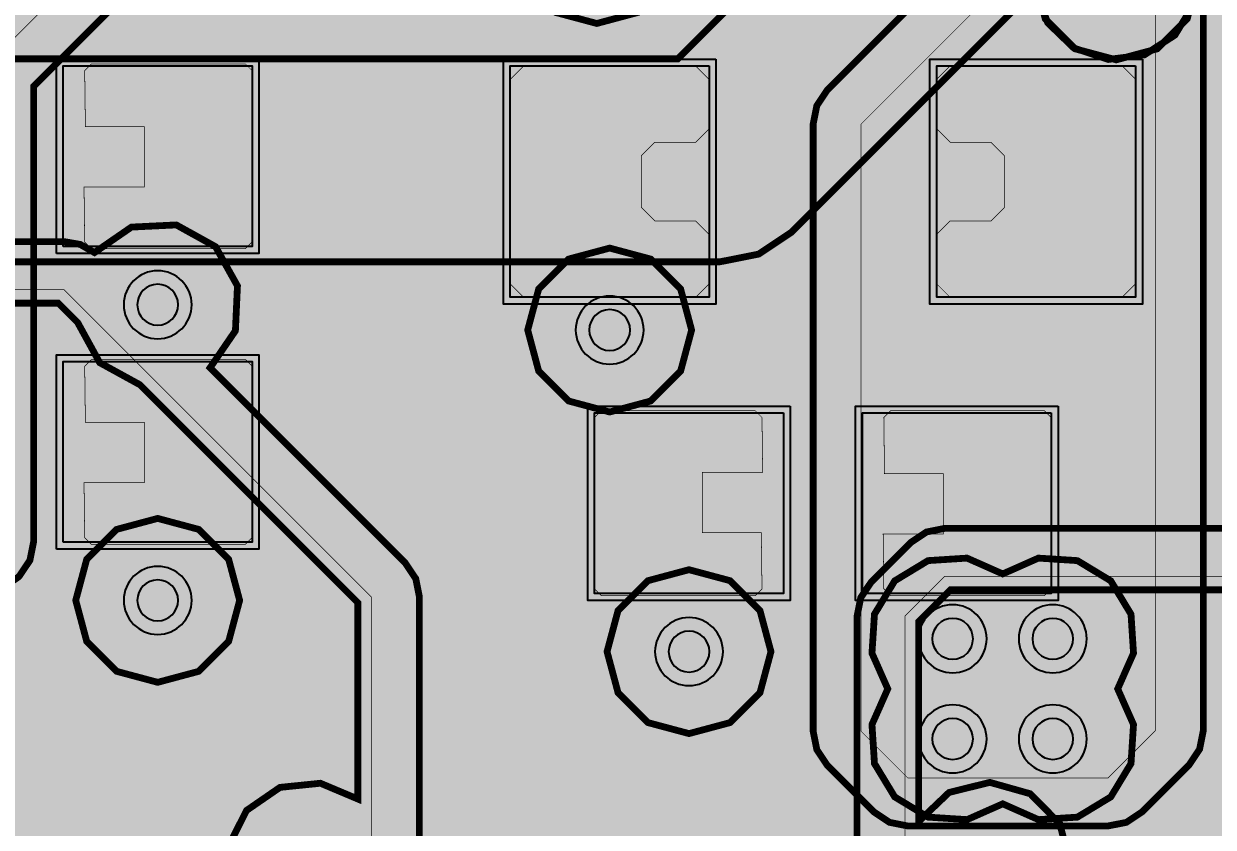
# Model space of a CAD drawing. Header units: millimetres. Extents: x -61 to 56, y -72 to 70.
# Drawn here: x 29.51 to 38.4, y 14.34 to 20.34 of the extents above; entities that cross this region are included whole.
import ezdxf

# ---------------------------------------------------------------- set-up
doc = ezdxf.new("R2010")
doc.units = ezdxf.units.MM
doc.header["$MEASUREMENT"] = 0
for name, color, linetype, true_color in [('02GND', 7, 'Continuous', 0x999966), ('03POWER', 7, 'Continuous', 0x008000), ('Bottom-Layer', 7, 'Continuous', 0x0000ff), ('Hole-Layer', 7, 'Continuous', 0x222222), ('Multi-Layer', 7, 'Continuous', 0xc0c0c0), ('Top-Layer', 7, 'Continuous', 0xff0000), ('Top-Paste-Mask-Layer', 7, 'Continuous', 0x808080), ('Top-Silkscreen-Layer', 7, 'Continuous', 0xffcc00), ('Top-Solder-Mask-Layer', 7, 'Continuous', 0x800080)]:
    doc.layers.add(name, color=color, linetype=linetype, true_color=true_color)

msp = doc.modelspace()

# ---------------------------------------------------------------- hatches: boundary and pattern name
at = {"layer": '02GND'}
for points in [[(-49.642, 52.1533), (49.642, 52.1533), (49.642, -62.142), (-49.642, -62.142)], [(37.0598, 20.6787), (37.1419, 20.3726), (37.3659, 20.1485), (37.672, 20.0665), (37.9781, 20.1485), (38.2021, 20.3726), (38.2841, 20.6787), (38.2021, 20.9847), (37.9781, 21.2088), (37.672, 21.2908), (37.3659, 21.2088), (37.1419, 20.9847)], [(36.0175, 14.5616), (36.2668, 14.4105), (36.5578, 14.3918), (36.8243, 14.5098), (37.0909, 14.3918), (37.3819, 14.4105), (37.6312, 14.5616), (37.7823, 14.8109), (37.801, 15.1019), (37.6829, 15.3684), (37.801, 15.635), (37.7823, 15.926), (37.6312, 16.1753), (37.3819, 16.3264), (37.0909, 16.3451), (36.8243, 16.227), (36.5578, 16.3451), (36.2668, 16.3264), (36.0175, 16.1753), (35.8664, 15.926), (35.8477, 15.635), (35.9657, 15.3684), (35.8477, 15.1019), (35.8664, 14.8109)]]:
    msp.add_hatch(color=256, dxfattribs=at).paths.add_polyline_path(points)
at = {"layer": '03POWER'}
for points in [[(48.499, -56.0416), (48.5811, -56.3479), (48.8055, -56.572), (49.112, -56.6537), (49.4182, -56.5711), (49.642, -56.3464), (49.642, -62.142), (44.1922, -62.142), (44.3927, -61.9566), (44.4927, -61.7025), (44.4722, -61.4302), (45.1891, -61.7036), (45.9498, -61.8043), (46.7131, -61.7268), (47.438, -61.4754), (48.0854, -61.0636), (48.6204, -60.5136), (49.0141, -59.855), (49.2453, -59.1234), (49.3016, -58.3582), (49.1799, -57.6006), (48.8867, -56.8916), (48.438, -56.2692), (47.8578, -55.7672), (47.1774, -55.4124), (46.4336, -55.2241), (45.6664, -55.2125), (44.9172, -55.378), (44.2264, -55.7119), (43.6312, -56.1961), (43.1637, -56.8045), (42.8491, -57.5043), (42.7044, -58.2579), (42.7374, -59.0244), (42.9463, -59.7627), (43.3198, -60.433), (43.8378, -60.999), (-43.3618, -60.999), (-43.6207, -61.0564), (-43.831, -61.218), (-43.9533, -61.4534), (-43.9644, -61.7184), (-43.8625, -61.9632), (-43.6666, -62.142), (-49.642, -62.142), (-49.642, -56.5819), (-49.4335, -56.7975), (-49.1476, -56.8882), (-48.8529, -56.8322), (-49.1622, -57.5412), (-49.2982, -58.3027), (-49.2534, -59.075), (-49.0303, -59.8157), (-48.6412, -60.4842), (-48.1072, -61.0439), (-47.4578, -61.4642), (-46.7284, -61.722), (-45.9591, -61.8032), (-45.1921, -61.7032), (-44.4692, -61.4277), (-43.8302, -60.9917), (-43.3101, -60.4191), (-42.9374, -59.7413), (-42.7325, -58.9953), (-42.7065, -58.2222), (-42.8611, -57.4642), (-43.1876, -56.763), (-43.6682, -56.1568), (-44.2766, -55.679), (-44.9793, -55.3557), (-45.738, -55.2047), (-46.511, -55.2341), (-47.256, -55.4425), (-47.9321, -55.8184), (-48.5023, -56.3411), (-48.4998, -56.3091), (-48.499, -56.2771), (-48.499, 51.315), (-19.4026, 51.315), (-19.6295, 51.1437), (-19.7546, 50.8885), (-19.7509, 50.6043), (-19.6192, 50.3524), (-19.388, 50.1871), (-19.6578, 49.9772), (-19.7729, 49.6553), (-19.6975, 49.3219), (-19.4552, 49.0809), (-19.6839, 48.8583), (-19.7695, 48.5508), (-19.6886, 48.242), (-19.4633, 48.0159), (-19.1548, 47.934), (-18.847, 48.0185), (-18.6236, 48.2465), (-18.5453, 48.5559), (-18.6335, 48.8627), (-18.8641, 49.0834), (-18.625, 49.3243), (-18.5509, 49.6555), (-18.6646, 49.9752), (-18.9312, 50.1853), (-18.6981, 50.3494), (-18.5646, 50.6015), (-18.5597, 50.8866), (-18.6846, 51.143), (-18.9121, 51.315), (48.4255, 51.315), (48.499, 51.2415)], [(37.0598, 20.6787), (37.1419, 20.3726), (37.3659, 20.1485), (37.672, 20.0665), (37.9781, 20.1485), (38.2021, 20.3726), (38.2841, 20.6787), (38.2021, 20.9847), (37.9781, 21.2088), (37.672, 21.2908), (37.3659, 21.2088), (37.1419, 20.9847)], [(22.8494, 14.008), (22.9307, 13.7031), (23.1531, 13.4792), (23.4575, 13.3959), (23.7629, 13.4752), (23.7629, -5.5568), (23.5377, -5.6826), (23.3844, -5.89), (23.33, -6.1421), (23.3844, -6.3943), (23.5377, -6.6016), (23.7629, -6.7274), (23.7629, -10.3989), (23.4912, -10.5041), (23.2989, -10.7229), (23.2296, -11.0059), (23.2989, -11.2889), (23.4912, -11.5078), (23.7629, -11.613), (23.7629, -18.0659), (15.9324, -25.8964), (-24.5573, -25.8964), (-24.6943, -25.9236), (-24.8105, -26.0013), (-28.0072, -29.1979), (-28.0848, -29.3141), (-28.1121, -29.4512), (-28.1121, -54.9897), (-28.0848, -55.1268), (-28.0072, -55.243), (-26.9763, -56.2739), (-26.8601, -56.3515), (-26.723, -56.3788), (9.1419, -56.3788), (9.2789, -56.3515), (9.3951, -56.2739), (10.6946, -54.9744), (10.7722, -54.8582), (10.7995, -54.7212), (10.7995, -52.307), (11.0276, -52.5207), (11.3315, -52.594), (11.6319, -52.5076), (11.8505, -52.2842), (11.9303, -51.982), (11.8505, -51.6797), (11.6319, -51.4563), (11.3315, -51.37), (11.0276, -51.4432), (10.7995, -51.6569), (10.7995, -47.227), (10.9946, -47.4216), (11.2554, -47.5109), (11.5289, -47.4767), (11.7596, -47.326), (11.9009, -47.0894), (11.9241, -46.8148), (12.2346, -46.8203), (12.5079, -46.6728), (12.6736, -46.4101), (12.6891, -46.0999), (12.5503, -45.8221), (12.293, -45.6481), (11.9835, -45.6227), (11.7013, -45.7526), (11.5192, -46.0041), (11.484, -46.3127), (11.2242, -46.2971), (10.9814, -46.3908), (10.7995, -46.5769), (10.7995, -42.147), (11.0276, -42.3607), (11.3315, -42.4339), (11.6319, -42.3476), (11.8505, -42.1242), (11.9303, -41.8219), (11.8505, -41.5197), (11.6319, -41.2963), (11.3315, -41.2099), (11.0276, -41.2832), (10.7995, -41.4969), (10.7995, -38.045), (11.0027, -37.8418), (11.3026, -37.8612), (11.5756, -37.7355), (11.7559, -37.4951), (11.8, -37.1979), (21.0697, -37.1979), (21.3341, -37.3369), (21.6328, -37.3342), (21.8947, -37.1905), (21.9924, -37.155), (22.0757, -37.093), (32.363, -26.8056), (32.4407, -26.6894), (32.4679, -26.5524), (32.4679, -1.0996), (32.7894, -1.0306), (33.0288, -0.8053), (33.1171, -0.4885), (33.0288, -0.1718), (32.7894, 0.0535), (32.4679, 0.1225), (32.4679, 3.3312), (32.4692, 3.354), (32.4696, 3.3768), (32.4692, 3.3996), (32.4679, 3.4224), (32.4679, 16.0543), (32.4407, 16.1913), (32.363, 16.3075), (30.9042, 17.7664), (31.0937, 18.0431), (31.109, 18.3781), (30.9455, 18.6709), (30.6523, 18.8336), (30.3173, 18.8174), (30.0411, 18.6271), (29.9343, 18.688), (29.8131, 18.7091), (26.8243, 18.7091), (27.1068, 18.8219), (27.3001, 19.0567), (27.3565, 19.3556), (27.2622, 19.6447), (27.0403, 19.8527), (26.7457, 19.9283), (26.451, 19.8527), (26.2292, 19.6447), (26.1348, 19.3556), (26.1912, 19.0567), (26.3845, 18.8219), (26.667, 18.7091), (26.1054, 18.7091), (25.9683, 18.6818), (25.8521, 18.6042), (23.8678, 16.6199), (23.7902, 16.5037), (23.7629, 16.3666), (23.7629, 14.5408), (23.4575, 14.6202), (23.1531, 14.5368), (22.9307, 14.3129)], [(35.3571, 0.9427), (35.4039, 0.7079), (35.5372, 0.509), (35.7366, 0.3765), (35.7366, -11.2003), (35.6918, -11.329), (35.6766, -11.4645), (35.6918, -11.6), (35.7366, -11.7288), (35.7366, -21.4084), (35.6384, -21.5872), (35.6044, -21.7883), (35.6384, -21.9894), (35.7366, -22.1681), (35.7366, -24.2526), (35.7638, -24.3897), (35.8415, -24.5059), (36.6125, -25.2769), (36.7287, -25.3545), (36.8657, -25.3818), (46.4297, -25.3818), (46.5667, -25.3545), (46.6829, -25.2769), (47.7225, -24.2373), (47.8001, -24.1211), (47.8274, -23.9841), (47.8274, 12.9579), (47.8001, 13.095), (47.7225, 13.2112), (47.3097, 13.6239), (47.4692, 13.8985), (47.4697, 14.216), (47.3111, 14.491), (47.036, 14.6496), (46.7185, 14.6491), (46.444, 14.4896), (44.471, 16.4627), (44.3548, 16.5403), (44.2177, 16.5676), (42.2211, 16.5676), (42.4508, 16.9506), (42.5537, 17.3852), (42.5203, 17.8306), (42.3536, 18.2449), (42.0694, 18.5894), (42.3226, 18.8224), (42.4101, 19.1553), (42.3041, 19.4828), (42.0382, 19.7013), (41.6964, 19.7418), (41.3868, 19.5914), (41.2073, 19.2978), (41.2146, 18.9537), (40.7306, 18.9106), (40.2877, 18.7109), (39.935, 18.3768), (39.7116, 17.9454), (39.6424, 17.4646), (39.7349, 16.9876), (39.979, 16.5676), (36.3921, 16.5676), (36.2551, 16.5403), (36.1389, 16.4627), (35.8415, 16.1653), (35.7638, 16.0491), (35.7366, 15.912), (35.7366, 1.5089), (35.5372, 1.3764), (35.4039, 1.1775)], [(33.2766, 18.0485), (33.3586, 17.7424), (33.5827, 17.5184), (33.8888, 17.4363), (34.1948, 17.5184), (34.4189, 17.7424), (34.5009, 18.0485), (34.4189, 18.3546), (34.1948, 18.5786), (33.8888, 18.6606), (33.5827, 18.5786), (33.3586, 18.3546)], [(-27.6523, -29.4932), (-24.8451, -26.6861), (-24.6985, -26.9897), (-24.4132, -27.1696), (-24.076, -27.1712), (-23.7892, -26.9939), (-23.6397, -26.6917), (-23.6729, -26.3561), (-14.6509, -26.3561), (-14.6904, -26.6487), (-14.5883, -26.9258), (-14.3684, -27.1228), (-14.0819, -27.1941), (-13.7953, -27.1228), (-13.5755, -26.9258), (-13.4734, -26.6487), (-13.5129, -26.3561), (-4.4908, -26.3561), (-4.5304, -26.6487), (-4.4283, -26.9258), (-4.2084, -27.1228), (-3.9219, -27.1941), (-3.6353, -27.1228), (-3.4154, -26.9258), (-3.3134, -26.6487), (-3.3529, -26.3561), (0.5892, -26.3561), (0.5497, -26.6487), (0.6517, -26.9258), (0.8716, -27.1228), (1.1581, -27.1941), (1.4447, -27.1228), (1.6646, -26.9258), (1.7666, -26.6487), (1.7271, -26.3561), (10.7492, -26.3561), (10.7097, -26.6487), (10.8117, -26.9258), (11.0316, -27.1228), (11.3182, -27.1941), (11.6047, -27.1228), (11.8246, -26.9258), (11.9266, -26.6487), (11.8871, -26.3561), (16.0808, -26.3561), (16.1197, -26.3484), (16.1526, -26.3263), (20.8747, -21.6043), (21.016, -21.9033), (21.2922, -22.0851), (21.6227, -22.0967), (21.911, -21.9348), (22.073, -21.6464), (22.0614, -21.3159), (21.8796, -21.0397), (21.5806, -20.8984), (24.1929, -18.2861), (24.2149, -18.2531), (24.2227, -18.2142), (24.2227, -11.4851), (24.393, -11.2719), (24.4539, -11.0059), (24.393, -10.7399), (24.2227, -10.5267), (24.2227, -6.6862), (24.4649, -6.4607), (24.5543, -6.1421), (24.4649, -5.8235), (24.2227, -5.598), (24.2227, 16.3245), (26.1475, 18.2493), (29.7711, 18.2493), (29.9157, 18.1047), (30.0804, 17.8046), (30.3805, 17.6399), (32.0082, 16.0122), (32.0082, 14.5458), (31.7286, 14.6636), (31.4268, 14.6327), (31.177, 14.4606), (31.0404, 14.1898), (30.75, 14.2084), (30.4838, 14.0908), (30.302, 13.8636), (30.2456, 13.5781), (30.3275, 13.2988), (30.529, 13.0889), (30.8047, 12.9958), (31.0923, 13.0405), (31.3267, 13.2129), (31.455, 13.4741), (31.7433, 13.4551), (32.0082, 13.5705), (32.0082, 9.4658), (31.6957, 9.5876), (31.366, 9.5264), (31.1179, 9.3007), (31.0261, 8.9782), (31.1179, 8.6556), (31.366, 8.4299), (31.6957, 8.3687), (32.0082, 8.4905), (32.0082, 3.9701), (31.7322, 3.976), (31.4817, 3.86), (31.3076, 3.6457), (31.2454, 3.3768), (31.3076, 3.1078), (31.4817, 2.8936), (31.7322, 2.7776), (32.0082, 2.7835), (32.0082, -0.1309), (31.9224, -0.3006), (31.8928, -0.4885), (31.9224, -0.6764), (32.0082, -0.8462), (32.0082, -10.8542), (31.6957, -10.7324), (31.366, -10.7936), (31.1179, -11.0193), (31.0261, -11.3419), (31.1179, -11.6644), (31.366, -11.8902), (31.6957, -11.9513), (32.0082, -11.8295), (32.0082, -15.9342), (31.6957, -15.8125), (31.366, -15.8736), (31.1179, -16.0993), (31.0261, -16.4219), (31.1179, -16.7444), (31.366, -16.9702), (31.6957, -17.0313), (32.0082, -16.9096), (32.0082, -26.0942), (31.6929, -25.9722), (31.361, -26.0361), (31.1136, -26.2665), (31.0262, -26.5931), (31.1254, -26.9162), (31.3811, -27.1374), (22.0337, -36.4848), (21.8223, -36.2356), (21.5128, -36.1308), (21.1934, -36.2001), (20.9552, -36.4238), (20.8661, -36.7381), (11.5121, -36.7381), (11.2627, -36.6514), (11, -36.6777), (10.7729, -36.8122), (10.6235, -37.0299), (10.5796, -37.2902), (10.6495, -37.5448), (10.3695, -37.8248), (10.3475, -37.8577), (10.3397, -37.8966), (10.3397, -54.6791), (9.0998, -55.919), (-26.6809, -55.919), (-27.6523, -54.9476)], [(29.9011, 16.0295), (29.9831, 15.7234), (30.2072, 15.4993), (30.5133, 15.4173), (30.8193, 15.4993), (31.0434, 15.7234), (31.1254, 16.0295), (31.0434, 16.3355), (30.8193, 16.5596), (30.5133, 16.6416), (30.2072, 16.5596), (29.9831, 16.3355)], [(33.8692, 15.6465), (33.9512, 15.3404), (34.1753, 15.1164), (34.4813, 15.0344), (34.7874, 15.1164), (35.0115, 15.3404), (35.0935, 15.6465), (35.0115, 15.9526), (34.7874, 16.1766), (34.4813, 16.2586), (34.1753, 16.1766), (33.9512, 15.9526)], [(36.5814, 0.9427), (36.5338, 1.1793), (36.3984, 1.3792), (36.1963, 1.5112), (36.1963, 3.5783), (36.4233, 3.3617), (36.7279, 3.2861), (37.0298, 3.3713), (37.2499, 3.5949), (37.3304, 3.8981), (37.2499, 4.2014), (37.0298, 4.425), (36.7279, 4.5102), (36.4233, 4.4346), (36.1963, 4.218), (36.1963, 8.6583), (36.4233, 8.4417), (36.7279, 8.3661), (37.0298, 8.4513), (37.2499, 8.6749), (37.3304, 8.9782), (37.2499, 9.2814), (37.0298, 9.505), (36.7279, 9.5902), (36.4233, 9.5146), (36.1963, 9.298), (36.1963, 13.7383), (36.4233, 13.5217), (36.7279, 13.4461), (37.0298, 13.5313), (37.2499, 13.7549), (37.3304, 14.0582), (37.2499, 14.3615), (37.0298, 14.5851), (36.7279, 14.6702), (36.4233, 14.5946), (36.1963, 14.378), (36.1963, 15.8699), (36.4342, 16.1078), (40.6665, 16.1078), (40.8808, 16.0585), (41.1001, 16.0419), (41.3194, 16.0585), (41.5337, 16.1078), (44.1756, 16.1078), (46.2676, 14.0159), (46.3553, 13.74), (46.56, 13.5352), (46.836, 13.4475), (47.3676, 12.9158), (47.3676, 9.3459), (47.1318, 9.5353), (46.8339, 9.5887), (46.5469, 9.4929), (46.3409, 9.2713), (46.2661, 8.9782), (46.3409, 8.685), (46.5469, 8.4634), (46.8339, 8.3676), (47.1318, 8.421), (47.3676, 8.6105), (47.3676, -5.8942), (47.1318, -5.7047), (46.8339, -5.6513), (46.5469, -5.7471), (46.3409, -5.9687), (46.2661, -6.2619), (46.3409, -6.5551), (46.5469, -6.7766), (46.8339, -6.8724), (47.1318, -6.819), (47.3676, -6.6296), (47.3676, -10.9742), (47.1318, -10.7847), (46.8339, -10.7313), (46.5469, -10.8271), (46.3409, -11.0487), (46.2661, -11.3419), (46.3409, -11.6351), (46.5469, -11.8566), (46.8339, -11.9524), (47.1318, -11.8991), (47.3676, -11.7096), (47.3676, -16.0542), (47.1318, -15.8647), (46.8339, -15.8114), (46.5469, -15.9072), (46.3409, -16.1287), (46.2661, -16.4219), (46.3409, -16.7151), (46.5469, -16.9366), (46.8339, -17.0324), (47.1318, -16.9791), (47.3676, -16.7896), (47.3676, -21.1342), (47.1318, -20.9447), (46.8339, -20.8914), (46.5469, -20.9872), (46.3409, -21.2087), (46.2661, -21.5019), (46.3409, -21.7951), (46.5469, -22.0166), (46.8339, -22.1124), (47.1318, -22.0591), (47.3676, -21.8696), (47.3676, -23.942), (46.3876, -24.922), (36.9078, -24.922), (36.1963, -24.2105), (36.1963, -22.4001), (36.5109, -22.325), (36.7433, -22.1002), (36.8287, -21.7883), (36.7433, -21.4764), (36.5109, -21.2515), (36.1963, -21.1765), (36.1963, -12.0697), (36.5398, -12.0228), (36.8027, -11.797), (36.9009, -11.4645), (36.8027, -11.1321), (36.5398, -10.9062), (36.1963, -10.8594), (36.1963, 0.3742), (36.3984, 0.5062), (36.5338, 0.7061)]]:
    msp.add_hatch(color=256, dxfattribs=at).paths.add_polyline_path(points)
at = {"layer": 'Bottom-Layer'}
for points in [[(-49.642, -62.142), (-49.642, 52.1533), (49.642, 52.1533), (49.642, -62.142)], [(23.0869, 21.9609), (23.1689, 21.6549), (23.393, 21.4308), (23.699, 21.3488), (35.6723, 21.3488), (34.3978, 20.0743), (26.7457, 20.0743), (26.4167, 19.9992), (26.1529, 19.7888), (26.0065, 19.4848), (26.0065, 19.1474), (26.1529, 18.8434), (26.4167, 18.6331), (26.7457, 18.558), (34.7118, 18.558), (35.0019, 18.6157), (35.2479, 18.78), (37.0653, 20.5974), (37.16, 20.3431), (37.3554, 20.1547), (37.6131, 20.0694), (37.8823, 20.1038), (38.1102, 20.2512), (38.2519, 20.4827), (39.4016, 21.6324), (40.8249, 21.6324), (41.1258, 21.5696), (41.4193, 21.661), (41.6314, 21.8835), (41.7086, 22.181), (41.6314, 22.4786), (41.4193, 22.7011), (41.1258, 22.7925), (40.8249, 22.7297), (39.1975, 22.7297), (41.7262, 25.2584), (41.8906, 25.5044), (41.9483, 25.7945), (41.9483, 27.1671), (41.8732, 27.496), (41.6628, 27.7598), (41.3589, 27.9062), (41.0214, 27.9062), (40.7175, 27.7598), (40.5071, 27.496), (40.432, 27.1671), (40.432, 26.1085), (36.3073, 21.9838), (36.2179, 22.2801), (35.995, 22.4948), (35.6956, 22.5731), (23.699, 22.5731), (23.393, 22.4911), (23.1689, 22.267)], [(36.0175, 14.5616), (36.2668, 14.4105), (36.5578, 14.3918), (36.8243, 14.5098), (37.0909, 14.3918), (37.3819, 14.4105), (37.6312, 14.5616), (37.7823, 14.8109), (37.801, 15.1019), (37.6829, 15.3684), (37.801, 15.635), (37.7823, 15.926), (37.6312, 16.1753), (37.3819, 16.3264), (37.0909, 16.3451), (36.8243, 16.227), (36.5578, 16.3451), (36.2668, 16.3264), (36.0175, 16.1753), (35.8664, 15.926), (35.8477, 15.635), (35.9657, 15.3684), (35.8477, 15.1019), (35.8664, 14.8109)]]:
    msp.add_hatch(color=256, dxfattribs=at).paths.add_polyline_path(points)
at = {"layer": 'Top-Layer'}
for points in [[(-49.642, -62.142), (-49.642, 52.1533), (49.642, 52.1533), (49.642, -62.142)], [(39.6073, 31.1852), (38.6451, 31.1852), (38.466, 31.1372), (38.3349, 31.0061), (38.2869, 30.8271), (38.2869, 29.4771), (38.3146, 29.339), (38.3934, 29.2222), (38.3934, 28.3961), (38.3236, 28.2355), (38.2997, 28.0621), (38.2997, 26.6802), (38.3779, 26.3732), (38.5933, 26.1409), (38.8935, 26.0397), (39.2056, 26.0944), (39.4536, 26.2917), (39.5771, 26.5834), (39.61, 26.4564), (39.668, 26.3388), (39.7198, 26.1673), (39.8241, 26.0216), (40.2546, 25.5911), (40.4326, 25.4722), (40.6426, 25.4304), (41.3773, 25.4304), (41.3688, 25.3861), (41.3659, 25.3411), (41.3659, 24.8912), (39.8241, 23.3494), (39.7102, 23.1831), (39.664, 22.9869), (39.6087, 22.8721), (39.5771, 22.7487), (39.433, 23.0661), (39.1443, 23.2615), (38.796, 23.2774), (38.4908, 23.1089), (38.3185, 22.8058), (38.2844, 22.916), (38.217, 23.0096), (38.1743, 23.0524), (38.1263, 23.1061), (38.0726, 23.154), (38.035, 23.1916), (37.9188, 23.2692), (37.7818, 23.2965), (37.5568, 23.2965), (37.4197, 23.2692), (37.3035, 23.1916), (37.2243, 23.1124), (37.2179, 23.1061), (37.2115, 23.0996), (37.1308, 23.0189), (37.0598, 22.9178), (37.0274, 22.7986), (36.8868, 23.0733), (36.6343, 23.2508), (36.3282, 23.2899), (36.0391, 23.1818), (35.8339, 22.9514), (35.7597, 22.6519), (35.7597, 22.5731), (35.6956, 22.5731), (35.3895, 22.4911), (35.1655, 22.267), (35.0835, 21.9609), (35.1655, 21.6549), (35.3895, 21.4308), (35.6956, 21.3488), (35.7597, 21.3488), (35.7597, 21.27), (35.8307, 20.9766), (36.0279, 20.748), (36.3077, 20.6347), (35.5133, 19.8403), (35.4357, 19.7241), (35.4084, 19.587), (35.4084, 15.0517), (35.4357, 14.9147), (35.5133, 14.7985), (35.8624, 14.4494), (35.9786, 14.3718), (36.1156, 14.3445), (37.6112, 14.3445), (37.7483, 14.3718), (37.8645, 14.4494), (38.217, 14.8019), (38.2946, 14.9181), (38.3219, 15.0552), (38.3219, 21.1028), (38.3517, 21.0168), (38.3934, 20.936), (38.3934, 20.7057), (38.4352, 20.4957), (38.5541, 20.3177), (38.7748, 20.097), (38.9528, 19.9781), (39.1627, 19.9364), (42.492, 19.9364), (42.702, 19.9781), (42.88, 20.0971), (43.9173, 21.1344), (44.7544, 21.1344), (44.9334, 21.1824), (45.0645, 21.3135), (45.1125, 21.4925), (45.1125, 21.6324), (45.2537, 21.6324), (45.2537, 21.4925), (45.3017, 21.3135), (45.4328, 21.1824), (45.6118, 21.1344), (46.7444, 21.1344), (46.9234, 21.1824), (47.0545, 21.3135), (47.1025, 21.4925), (47.1025, 22.8696), (47.0545, 23.0486), (46.9234, 23.1797), (46.7444, 23.2277), (45.6118, 23.2277), (45.4328, 23.1797), (45.3017, 23.0486), (45.2537, 22.8696), (45.2537, 22.7297), (45.1125, 22.7297), (45.1125, 22.8696), (45.0645, 23.0486), (44.9334, 23.1797), (44.7544, 23.2277), (43.6218, 23.2277), (43.4427, 23.1797), (43.3117, 23.0486), (43.2637, 22.8696), (43.2637, 22.0325), (43.1125, 21.8813), (43.1125, 22.8696), (43.0645, 23.0486), (42.9334, 23.1797), (42.7544, 23.2277), (41.6218, 23.2277), (41.4427, 23.1797), (41.3117, 23.0486), (41.2637, 22.8696), (41.2637, 22.7699), (41.0534, 22.7917), (40.8483, 22.7406), (40.8426, 22.7748), (40.835, 22.8085), (41.6644, 23.6379), (41.6941, 23.6342), (41.7241, 23.6329), (43.1341, 23.6329), (43.3132, 23.6809), (43.4442, 23.812), (43.4922, 23.991), (43.4922, 25.3411), (43.4658, 25.4762), (43.3903, 25.5913), (43.9193, 26.1204), (44.7564, 26.1204), (44.9354, 26.1684), (45.0665, 26.2995), (45.1145, 26.4785), (45.1145, 26.6184), (45.2557, 26.6184), (45.2557, 26.4785), (45.3037, 26.2995), (45.4348, 26.1684), (45.6138, 26.1204), (46.7464, 26.1204), (46.9254, 26.1684), (47.0565, 26.2995), (47.1045, 26.4785), (47.1045, 27.8556), (47.0565, 28.0346), (46.9254, 28.1657), (46.7464, 28.2137), (45.6138, 28.2137), (45.4348, 28.1657), (45.3037, 28.0346), (45.2557, 27.8556), (45.2557, 27.7157), (45.1145, 27.7157), (45.1145, 27.8556), (45.0665, 28.0346), (44.9354, 28.1657), (44.7564, 28.2137), (43.6238, 28.2137), (43.4447, 28.1657), (43.3137, 28.0346), (43.2657, 27.8556), (43.2657, 27.0185), (43.1145, 26.8674), (43.1145, 27.8556), (43.0665, 28.0346), (42.9354, 28.1657), (42.7564, 28.2137), (41.6238, 28.2137), (41.3965, 28.1323), (41.2725, 27.9252), (41.1901, 27.9252), (41.0178, 27.9053), (40.8544, 27.8468), (40.8544, 28.0621), (40.7763, 28.3691), (40.5609, 28.6014), (40.2606, 28.7026), (39.9486, 28.6479), (39.7006, 28.4506), (39.5771, 28.1589), (39.5457, 28.2818), (39.4907, 28.3961), (39.4907, 29.1189), (40.0551, 29.1189), (40.2342, 29.1669), (40.3652, 29.298), (40.4132, 29.4771), (40.4132, 30.4393), (41.3013, 31.3274), (42.0553, 31.3274), (42.2344, 31.3754), (42.3655, 31.5065), (42.4135, 31.6856), (42.4135, 33.0626), (42.3655, 33.2416), (42.2344, 33.3727), (42.0553, 33.4207), (40.9228, 33.4207), (40.7437, 33.3727), (40.6127, 33.2416), (40.5647, 33.0626), (40.5647, 32.1426), (40.4135, 31.9914), (40.4135, 33.0626), (40.3655, 33.2416), (40.2344, 33.3727), (40.0553, 33.4207), (38.9228, 33.4207), (38.7437, 33.3727), (38.6127, 33.2416), (38.5647, 33.0626), (38.5647, 32.9227), (38.4182, 32.9227), (38.4182, 33.0491), (38.3702, 33.2281), (38.2391, 33.3592), (38.0601, 33.4072), (36.6501, 33.4072), (36.471, 33.3592), (36.3399, 33.2281), (36.2919, 33.0491), (36.2919, 31.6991), (36.3399, 31.52), (36.471, 31.3889), (36.6501, 31.3409), (38.0601, 31.3409), (38.2391, 31.3889), (38.3702, 31.52), (38.4182, 31.6991), (38.4182, 31.8254), (38.5647, 31.8254), (38.5647, 31.6856), (38.6127, 31.5065), (38.7437, 31.3754), (38.9228, 31.3274), (39.7495, 31.3274)], [(26.3199, 26.854), (26.3199, 26.5675), (24.9781, 26.5675), (24.9044, 26.537), (24.8739, 26.4633), (24.8739, 22.86), (24.9044, 22.7864), (24.9781, 22.7559), (26.0778, 22.7559), (26.0222, 22.6526), (26.003, 22.5369), (26.003, 16.6879), (26.0303, 16.5509), (26.1079, 16.4347), (26.3406, 16.202), (26.4568, 16.1243), (26.5939, 16.0971), (29.2172, 16.0971), (29.3542, 16.1243), (29.4704, 16.202), (29.4815, 16.2131), (29.5592, 16.3293), (29.5864, 16.4663), (29.5864, 19.8673), (30.3269, 20.6078), (30.3347, 20.6159), (30.3423, 20.6242), (30.4119, 20.7363), (30.4362, 20.8659), (30.4362, 22.7559), (31.7781, 22.7559), (31.8517, 22.7864), (31.8822, 22.86), (31.8822, 25.8472), (32.1205, 25.6089), (32.2367, 25.5312), (32.3738, 25.504), (32.7274, 25.504), (32.7599, 25.4995), (32.7927, 25.498), (34.7927, 25.498), (34.8255, 25.4995), (34.858, 25.504), (36.3301, 25.504), (36.4672, 25.5312), (36.5834, 25.6089), (36.9461, 25.9716), (37.0238, 26.0878), (37.051, 26.2249), (37.051, 28.1654), (37.0238, 28.3025), (36.9461, 28.4186), (36.9117, 28.4531), (36.8563, 28.5163), (36.7931, 28.5717), (36.4784, 28.8864), (36.3622, 28.964), (36.2252, 28.9913), (26.8511, 28.9913), (26.7141, 28.964), (26.5979, 28.8864), (26.467, 28.7555), (26.3588, 28.6284), (26.3199, 28.4662), (26.3199, 28.0783), (24.7322, 28.0783), (24.7322, 28.1712), (24.6842, 28.3502), (24.5531, 28.4813), (24.3741, 28.5293), (23.024, 28.5293), (22.845, 28.4813), (22.7139, 28.3502), (22.6659, 28.1712), (22.6659, 26.7611), (22.707, 26.5945), (22.821, 26.4662), (22.707, 26.3378), (22.6659, 26.1712), (22.6659, 24.7611), (22.7139, 24.5821), (22.845, 24.451), (23.024, 24.403), (23.0869, 24.403), (23.0869, 21.9609), (23.1689, 21.6549), (23.393, 21.4308), (23.699, 21.3488), (24.0051, 21.4308), (24.2292, 21.6549), (24.3112, 21.9609), (24.3112, 24.403), (24.3741, 24.403), (24.5531, 24.451), (24.6842, 24.5821), (24.7322, 24.7611), (24.7322, 26.1712), (24.6911, 26.3378), (24.5771, 26.4662), (24.6911, 26.5945), (24.7322, 26.7611), (24.7322, 26.854)], [(37.384, 22.7656), (37.5568, 22.9384), (37.7818, 22.9384), (37.9638, 22.7564), (37.9638, 15.0552), (37.6112, 14.7027), (36.1156, 14.7027), (35.7666, 15.0517), (35.7666, 19.587), (37.384, 21.2045)], [(30.0736, 22.8557), (30.0736, 20.861), (29.2283, 20.0157), (29.2283, 16.4663), (29.2172, 16.4552), (26.5939, 16.4552), (26.3611, 16.6879), (26.3611, 22.5369), (26.6834, 22.8591), (30.0702, 22.8591)], [(29.8083, 18.6712), (29.8083, 20.0213), (31.2183, 20.0213), (31.2183, 18.6712)], [(34.6313, 20.0212), (34.6313, 18.2933), (33.1463, 18.2933), (33.1463, 20.0212)], [(37.8164, 20.0212), (37.8164, 18.2933), (36.3314, 18.2933), (36.3314, 20.0212)], [(29.8083, 16.4632), (29.8083, 17.8133), (31.2183, 17.8133), (31.2183, 16.4632)], [(35.1864, 17.4303), (35.1864, 16.0803), (33.7763, 16.0803), (33.7763, 17.4303)], [(37.1864, 17.4303), (37.1864, 16.0803), (35.7763, 16.0803), (35.7763, 17.4303)]]:
    msp.add_hatch(color=256, dxfattribs=at).paths.add_polyline_path(points)
at = {"layer": 'Top-Paste-Mask-Layer'}
for points in [[(31.2182, 19.9863), (31.2182, 18.7063), (31.1682, 18.6563), (30.0182, 18.6563), (29.9682, 18.7063), (29.9632, 19.1163), (30.4132, 19.1163), (30.4132, 19.5663), (29.9732, 19.5663), (29.9682, 19.9863), (30.0182, 20.0363), (31.1682, 20.0363)], [(31.2182, 19.9863), (31.2182, 18.7063), (31.1682, 18.6563), (30.0182, 18.6563), (29.9682, 18.7063), (29.9632, 19.1163), (30.4132, 19.1163), (30.4132, 19.5663), (29.9732, 19.5663), (29.9682, 19.9863), (30.0182, 20.0363), (31.1682, 20.0363)], [(34.6313, 19.9213), (34.6313, 19.551), (34.5313, 19.451), (34.2264, 19.451), (34.1264, 19.351), (34.1264, 18.9635), (34.2264, 18.8635), (34.5313, 18.8635), (34.6313, 18.7635), (34.6313, 18.3932), (34.5313, 18.2932), (33.2463, 18.2932), (33.1463, 18.3932), (33.1463, 19.9213), (33.2463, 20.0213), (34.5313, 20.0213)], [(34.6313, 19.9213), (34.6313, 19.551), (34.5313, 19.451), (34.2264, 19.451), (34.1264, 19.351), (34.1264, 18.9635), (34.2264, 18.8635), (34.5313, 18.8635), (34.6313, 18.7635), (34.6313, 18.3932), (34.5313, 18.2932), (33.2463, 18.2932), (33.1463, 18.3932), (33.1463, 19.9213), (33.2463, 20.0213), (34.5313, 20.0213)], [(36.3314, 19.9213), (36.4314, 20.0213), (37.7163, 20.0213), (37.8163, 19.9213), (37.8163, 18.3932), (37.7163, 18.2932), (36.4314, 18.2932), (36.3314, 18.3932), (36.3314, 18.7635), (36.4314, 18.8635), (36.7363, 18.8635), (36.8363, 18.9635), (36.8363, 19.351), (36.7363, 19.451), (36.4314, 19.451), (36.3314, 19.551)], [(36.3314, 19.9213), (36.4314, 20.0213), (37.7163, 20.0213), (37.8163, 19.9213), (37.8163, 18.3932), (37.7163, 18.2932), (36.4314, 18.2932), (36.3314, 18.3932), (36.3314, 18.7635), (36.4314, 18.8635), (36.7363, 18.8635), (36.8363, 18.9635), (36.8363, 19.351), (36.7363, 19.451), (36.4314, 19.451), (36.3314, 19.551)], [(31.2182, 17.7783), (31.2182, 16.4983), (31.1682, 16.4483), (30.0182, 16.4483), (29.9682, 16.4983), (29.9632, 16.9083), (30.4132, 16.9083), (30.4132, 17.3583), (29.9732, 17.3583), (29.9682, 17.7783), (30.0182, 17.8283), (31.1682, 17.8283)], [(31.2182, 17.7783), (31.2182, 16.4983), (31.1682, 16.4483), (30.0182, 16.4483), (29.9682, 16.4983), (29.9632, 16.9083), (30.4132, 16.9083), (30.4132, 17.3583), (29.9732, 17.3583), (29.9682, 17.7783), (30.0182, 17.8283), (31.1682, 17.8283)], [(33.7764, 16.1153), (33.7764, 17.3952), (33.8264, 17.4453), (34.9764, 17.4453), (35.0264, 17.3952), (35.0314, 16.9852), (34.5814, 16.9852), (34.5814, 16.5352), (35.0214, 16.5352), (35.0264, 16.1153), (34.9764, 16.0653), (33.8264, 16.0653)], [(33.7764, 16.1153), (33.7764, 17.3952), (33.8264, 17.4453), (34.9764, 17.4453), (35.0264, 17.3952), (35.0314, 16.9852), (34.5814, 16.9852), (34.5814, 16.5352), (35.0214, 16.5352), (35.0264, 16.1153), (34.9764, 16.0653), (33.8264, 16.0653)], [(37.1863, 17.3953), (37.1863, 16.1153), (37.1363, 16.0653), (35.9863, 16.0653), (35.9363, 16.1153), (35.9313, 16.5253), (36.3813, 16.5253), (36.3813, 16.9753), (35.9413, 16.9753), (35.9363, 17.3953), (35.9863, 17.4453), (37.1363, 17.4453)], [(37.1863, 17.3953), (37.1863, 16.1153), (37.1363, 16.0653), (35.9863, 16.0653), (35.9363, 16.1153), (35.9313, 16.5253), (36.3813, 16.5253), (36.3813, 16.9753), (35.9413, 16.9753), (35.9363, 17.3953), (35.9863, 17.4453), (37.1363, 17.4453)]]:
    msp.add_hatch(color=256, dxfattribs=at).paths.add_polyline_path(points)
at = {"layer": 'Top-Solder-Mask-Layer'}
for points in [[(29.7575, 18.6204), (29.7575, 20.0721), (31.2691, 20.0721), (31.2691, 18.6204)], [(34.6821, 20.072), (34.6821, 18.2425), (33.0955, 18.2425), (33.0955, 20.072)], [(37.8672, 20.072), (37.8672, 18.2425), (36.2806, 18.2425), (36.2806, 20.072)], [(29.7575, 16.4124), (29.7575, 17.8641), (31.2691, 17.8641), (31.2691, 16.4124)], [(35.2372, 17.4811), (35.2372, 16.0295), (33.7255, 16.0295), (33.7255, 17.4811)], [(37.2372, 17.4811), (37.2372, 16.0295), (35.7255, 16.0295), (35.7255, 17.4811)]]:
    msp.add_hatch(color=256, dxfattribs=at).paths.add_polyline_path(points)

# ---------------------------------------------------------------- linework, layer by layer
at = {"layer": '02GND', "const_width": 0.0508}
for points in [[(37.0598, 20.6787), (37.1419, 20.3726), (37.3659, 20.1485), (37.672, 20.0665), (37.9781, 20.1485), (38.2021, 20.3726), (38.2841, 20.6787), (38.2021, 20.9847), (37.9781, 21.2088), (37.672, 21.2908), (37.3659, 21.2088), (37.1419, 20.9847)], [(36.0175, 14.5616), (36.2668, 14.4105), (36.5578, 14.3918), (36.8243, 14.5098), (37.0909, 14.3918), (37.3819, 14.4105), (37.6312, 14.5616), (37.7823, 14.8109), (37.801, 15.1019), (37.6829, 15.3684), (37.801, 15.635), (37.7823, 15.926), (37.6312, 16.1753), (37.3819, 16.3264), (37.0909, 16.3451), (36.8243, 16.227), (36.5578, 16.3451), (36.2668, 16.3264), (36.0175, 16.1753), (35.8664, 15.926), (35.8477, 15.635), (35.9657, 15.3684), (35.8477, 15.1019), (35.8664, 14.8109)]]:
    msp.add_lwpolyline(points, close=True, dxfattribs=at)
at = {"layer": '03POWER'}
for points, const_width in [([(33.1805, 20.9503), (33.2625, 20.6442), (33.4866, 20.4202), (33.7927, 20.3381), (34.0987, 20.4202), (34.3228, 20.6442), (34.4048, 20.9503), (34.3228, 21.2564), (34.0987, 21.4804), (33.7927, 21.5624), (33.4866, 21.4804), (33.2625, 21.2564)], 0.0508), ([(37.0598, 20.6787), (37.1419, 20.3726), (37.3659, 20.1485), (37.672, 20.0665), (37.9781, 20.1485), (38.2021, 20.3726), (38.2841, 20.6787), (38.2021, 20.9847), (37.9781, 21.2088), (37.672, 21.2908), (37.3659, 21.2088), (37.1419, 20.9847)], 0.0508), ([(33.2766, 18.0485), (33.3586, 17.7424), (33.5827, 17.5184), (33.8888, 17.4363), (34.1948, 17.5184), (34.4189, 17.7424), (34.5009, 18.0485), (34.4189, 18.3546), (34.1948, 18.5786), (33.8888, 18.6606), (33.5827, 18.5786), (33.3586, 18.3546)], 0.0508), ([(-27.7539, -29.4512), (-24.5573, -26.2545), (16.0808, -26.2545), (24.1211, -18.2142), (24.1211, 16.3666), (26.1054, 18.3509), (29.8131, 18.3509), (32.1098, 16.0543), (32.1098, -26.5524), (21.8225, -36.8397), (11.4982, -36.8397), (10.4413, -37.8966), (10.4413, -54.7212), (9.1419, -56.0206), (-26.723, -56.0206), (-27.7539, -54.9897)], 0.00508), ([(29.9011, 16.0295), (29.9831, 15.7234), (30.2072, 15.4993), (30.5133, 15.4173), (30.8193, 15.4993), (31.0434, 15.7234), (31.1254, 16.0295), (31.0434, 16.3355), (30.8193, 16.5596), (30.5133, 16.6416), (30.2072, 16.5596), (29.9831, 16.3355)], 0.0508), ([(33.8692, 15.6465), (33.9512, 15.3404), (34.1753, 15.1164), (34.4813, 15.0344), (34.7874, 15.1164), (35.0115, 15.3404), (35.0935, 15.6465), (35.0115, 15.9526), (34.7874, 16.1766), (34.4813, 16.2586), (34.1753, 16.1766), (33.9512, 15.9526)], 0.0508), ([(36.0947, 15.912), (36.3921, 16.2094), (44.2177, 16.2094), (47.4692, 12.9579), (47.4692, -23.9841), (46.4297, -25.0236), (36.8657, -25.0236), (36.0947, -24.2526)], 0.00508)]:
    msp.add_lwpolyline(points, close=True, dxfattribs=dict(at, const_width=const_width))
at = {"layer": '03POWER', "const_width": 0.0508}
for points in [[(32.4679, 3.4224), (32.4679, 16.0543), (32.4407, 16.1913), (32.363, 16.3075), (30.9042, 17.7664), (31.0937, 18.0431), (31.109, 18.3781), (30.9455, 18.6709), (30.6523, 18.8336), (30.3173, 18.8174), (30.0411, 18.6271), (29.9343, 18.688), (29.8131, 18.7091), (26.8243, 18.7091)], [(26.1475, 18.2493), (29.7711, 18.2493), (29.9157, 18.1047), (30.0804, 17.8046), (30.3805, 17.6399), (32.0082, 16.0122), (32.0082, 14.5458), (31.7286, 14.6636), (31.4268, 14.6327), (31.177, 14.4606), (31.0404, 14.1898), (30.75, 14.2084), (30.4838, 14.0908), (30.302, 13.8636), (30.2456, 13.5781), (30.3275, 13.2988), (30.529, 13.0889), (30.8047, 12.9958), (31.0923, 13.0405), (31.3267, 13.2129), (31.455, 13.4741), (31.7433, 13.4551), (32.0082, 13.5705), (32.0082, 9.4658)], [(39.979, 16.5676), (36.3921, 16.5676), (36.2551, 16.5403), (36.1389, 16.4627), (35.8415, 16.1653), (35.7638, 16.0491), (35.7366, 15.912), (35.7366, 1.5089), (35.5372, 1.3764), (35.4039, 1.1775), (35.3571, 0.9427), (35.4039, 0.7079), (35.5372, 0.509), (35.7366, 0.3765), (35.7366, -11.2003)], [(36.1963, 9.298), (36.1963, 13.7383), (36.4233, 13.5217), (36.7279, 13.4461), (37.0298, 13.5313), (37.2499, 13.7549), (37.3304, 14.0582), (37.2499, 14.3615), (37.0298, 14.5851), (36.7279, 14.6702), (36.4233, 14.5946), (36.1963, 14.378), (36.1963, 15.8699), (36.4342, 16.1078), (40.6665, 16.1078)]]:
    msp.add_lwpolyline(points, dxfattribs=at)
at = {"layer": 'Bottom-Layer'}
for points, const_width in [([(41.1901, 25.7945), (34.7118, 19.3161)], 0.8), ([(35.6723, 21.3488), (34.3978, 20.0743), (26.7457, 20.0743), (26.4167, 19.9992), (26.1529, 19.7888), (26.0065, 19.4848), (26.0065, 19.1474), (26.1529, 18.8434), (26.4167, 18.6331), (26.7457, 18.558), (34.7118, 18.558), (35.0019, 18.6157), (35.2479, 18.78), (37.0653, 20.5974), (37.16, 20.3431), (37.3554, 20.1547), (37.6131, 20.0694), (37.8823, 20.1038), (38.1102, 20.2512), (38.2519, 20.4827)], 0.0508), ([(26.7457, 19.3161), (34.7118, 19.3161)], 0.8)]:
    msp.add_lwpolyline(points, dxfattribs=dict(at, const_width=const_width))
at = {"layer": 'Bottom-Layer', "const_width": 0.0508}
msp.add_lwpolyline([(36.0175, 14.5616), (36.2668, 14.4105), (36.5578, 14.3918), (36.8243, 14.5098), (37.0909, 14.3918), (37.3819, 14.4105), (37.6312, 14.5616), (37.7823, 14.8109), (37.801, 15.1019), (37.6829, 15.3684), (37.801, 15.635), (37.7823, 15.926), (37.6312, 16.1753), (37.3819, 16.3264), (37.0909, 16.3451), (36.8243, 16.227), (36.5578, 16.3451), (36.2668, 16.3264), (36.0175, 16.1753), (35.8664, 15.926), (35.8477, 15.635), (35.9657, 15.3684), (35.8477, 15.1019), (35.8664, 14.8109)], close=True, dxfattribs=at)
at = {"layer": 'Hole-Layer'}
for points in [[(30.3608, 18.2375, 1), (30.6658, 18.2375, 1)], [(33.7363, 18.0485, 1), (34.0413, 18.0485, 1)], [(30.3608, 16.0295, 1), (30.6658, 16.0295, 1)], [(36.2978, 15.7424, 1), (36.6028, 15.7424, 1)], [(37.0458, 15.7424, 1), (37.3508, 15.7424, 1)], [(34.3288, 15.6465, 1), (34.6338, 15.6465, 1)], [(36.2978, 14.9944, 1), (36.6028, 14.9944, 1)], [(37.0458, 14.9944, 1), (37.3508, 14.9944, 1)]]:
    msp.add_lwpolyline(points, format="xyb", close=True, dxfattribs=at)
at = {"layer": 'Multi-Layer'}
for points in [[(30.2593, 18.2375, 1), (30.7673, 18.2375, 1)], [(33.6348, 18.0485, 1), (34.1428, 18.0485, 1)], [(30.2593, 16.0295, 1), (30.7673, 16.0295, 1)], [(36.1963, 15.7424, 1), (36.7043, 15.7424, 1)], [(36.9443, 15.7424, 1), (37.4523, 15.7424, 1)], [(34.2273, 15.6465, 1), (34.7353, 15.6465, 1)], [(36.1963, 14.9944, 1), (36.7043, 14.9944, 1)], [(36.9443, 14.9944, 1), (37.4523, 14.9944, 1)]]:
    msp.add_lwpolyline(points, format="xyb", close=True, dxfattribs=at)
at = {"layer": 'Top-Layer', "const_width": 0.00508}
for points in [[(37.384, 22.7656), (37.5568, 22.9384), (37.7818, 22.9384), (37.9638, 22.7564), (37.9638, 15.0552), (37.6112, 14.7027), (36.1156, 14.7027), (35.7666, 15.0517), (35.7666, 19.587), (37.384, 21.2045)], [(30.0736, 22.8557), (30.0736, 20.861), (29.2283, 20.0157), (29.2283, 16.4663), (29.2172, 16.4552), (26.5939, 16.4552), (26.3611, 16.6879), (26.3611, 22.5369), (26.6834, 22.8591), (30.0702, 22.8591)]]:
    msp.add_lwpolyline(points, close=True, dxfattribs=at)
at = {"layer": 'Top-Layer'}
for points, const_width in [([(26.003, 22.5369), (26.003, 16.6879), (26.0303, 16.5509), (26.1079, 16.4347), (26.3406, 16.202), (26.4568, 16.1243), (26.5939, 16.0971), (29.2172, 16.0971), (29.3542, 16.1243), (29.4704, 16.202), (29.4815, 16.2131), (29.5592, 16.3293), (29.5864, 16.4663), (29.5864, 19.8673), (30.3269, 20.6078)], 0.0508), ([(36.3077, 20.6347), (35.5133, 19.8403), (35.4357, 19.7241), (35.4084, 19.587), (35.4084, 15.0517), (35.4357, 14.9147), (35.5133, 14.7985), (35.8624, 14.4494), (35.9786, 14.3718), (36.1156, 14.3445), (37.6112, 14.3445), (37.7483, 14.3718), (37.8645, 14.4494), (38.217, 14.8019), (38.2946, 14.9181), (38.3219, 15.0552), (38.3219, 21.1028)], 0.0508), ([(30.5133, 19.3463), (30.5133, 18.2375)], 0.381), ([(33.8888, 19.1573), (33.8888, 18.0485)], 0.381), ([(30.5133, 17.1382), (30.5133, 16.0295)], 0.381), ([(34.4813, 16.7553), (34.4813, 15.6465)], 0.381)]:
    msp.add_lwpolyline(points, dxfattribs=dict(at, const_width=const_width))
for points in [[(29.8083, 18.6712), (29.8083, 20.0213), (31.2183, 20.0213), (31.2183, 18.6712)], [(34.6313, 20.0212), (34.6313, 18.2933), (33.1463, 18.2933), (33.1463, 20.0212)], [(37.8164, 20.0212), (37.8164, 18.2933), (36.3314, 18.2933), (36.3314, 20.0212)], [(29.8083, 16.4632), (29.8083, 17.8133), (31.2183, 17.8133), (31.2183, 16.4632)], [(35.1864, 17.4303), (35.1864, 16.0803), (33.7763, 16.0803), (33.7763, 17.4303)], [(37.1864, 17.4303), (37.1864, 16.0803), (35.7763, 16.0803), (35.7763, 17.4303)]]:
    msp.add_lwpolyline(points, close=True, dxfattribs=at)
at = {"layer": 'Top-Paste-Mask-Layer', "const_width": 0.00508}
for points in [[(31.2182, 19.9863), (31.2182, 18.7063), (31.1682, 18.6563), (30.0182, 18.6563), (29.9682, 18.7063), (29.9632, 19.1163), (30.4132, 19.1163), (30.4132, 19.5663), (29.9732, 19.5663), (29.9682, 19.9863), (30.0182, 20.0363), (31.1682, 20.0363)], [(31.2182, 19.9863), (31.2182, 18.7063), (31.1682, 18.6563), (30.0182, 18.6563), (29.9682, 18.7063), (29.9632, 19.1163), (30.4132, 19.1163), (30.4132, 19.5663), (29.9732, 19.5663), (29.9682, 19.9863), (30.0182, 20.0363), (31.1682, 20.0363)], [(34.6313, 19.9213), (34.6313, 19.551), (34.5313, 19.451), (34.2264, 19.451), (34.1264, 19.351), (34.1264, 18.9635), (34.2264, 18.8635), (34.5313, 18.8635), (34.6313, 18.7635), (34.6313, 18.3932), (34.5313, 18.2932), (33.2463, 18.2932), (33.1463, 18.3932), (33.1463, 19.9213), (33.2463, 20.0213), (34.5313, 20.0213)], [(34.6313, 19.9213), (34.6313, 19.551), (34.5313, 19.451), (34.2264, 19.451), (34.1264, 19.351), (34.1264, 18.9635), (34.2264, 18.8635), (34.5313, 18.8635), (34.6313, 18.7635), (34.6313, 18.3932), (34.5313, 18.2932), (33.2463, 18.2932), (33.1463, 18.3932), (33.1463, 19.9213), (33.2463, 20.0213), (34.5313, 20.0213)], [(36.3314, 19.9213), (36.4314, 20.0213), (37.7163, 20.0213), (37.8163, 19.9213), (37.8163, 18.3932), (37.7163, 18.2932), (36.4314, 18.2932), (36.3314, 18.3932), (36.3314, 18.7635), (36.4314, 18.8635), (36.7363, 18.8635), (36.8363, 18.9635), (36.8363, 19.351), (36.7363, 19.451), (36.4314, 19.451), (36.3314, 19.551)], [(36.3314, 19.9213), (36.4314, 20.0213), (37.7163, 20.0213), (37.8163, 19.9213), (37.8163, 18.3932), (37.7163, 18.2932), (36.4314, 18.2932), (36.3314, 18.3932), (36.3314, 18.7635), (36.4314, 18.8635), (36.7363, 18.8635), (36.8363, 18.9635), (36.8363, 19.351), (36.7363, 19.451), (36.4314, 19.451), (36.3314, 19.551)], [(31.2182, 17.7783), (31.2182, 16.4983), (31.1682, 16.4483), (30.0182, 16.4483), (29.9682, 16.4983), (29.9632, 16.9083), (30.4132, 16.9083), (30.4132, 17.3583), (29.9732, 17.3583), (29.9682, 17.7783), (30.0182, 17.8283), (31.1682, 17.8283)], [(31.2182, 17.7783), (31.2182, 16.4983), (31.1682, 16.4483), (30.0182, 16.4483), (29.9682, 16.4983), (29.9632, 16.9083), (30.4132, 16.9083), (30.4132, 17.3583), (29.9732, 17.3583), (29.9682, 17.7783), (30.0182, 17.8283), (31.1682, 17.8283)], [(33.7764, 16.1153), (33.7764, 17.3952), (33.8264, 17.4453), (34.9764, 17.4453), (35.0264, 17.3952), (35.0314, 16.9852), (34.5814, 16.9852), (34.5814, 16.5352), (35.0214, 16.5352), (35.0264, 16.1153), (34.9764, 16.0653), (33.8264, 16.0653)], [(33.7764, 16.1153), (33.7764, 17.3952), (33.8264, 17.4453), (34.9764, 17.4453), (35.0264, 17.3952), (35.0314, 16.9852), (34.5814, 16.9852), (34.5814, 16.5352), (35.0214, 16.5352), (35.0264, 16.1153), (34.9764, 16.0653), (33.8264, 16.0653)], [(37.1863, 17.3953), (37.1863, 16.1153), (37.1363, 16.0653), (35.9863, 16.0653), (35.9363, 16.1153), (35.9313, 16.5253), (36.3813, 16.5253), (36.3813, 16.9753), (35.9413, 16.9753), (35.9363, 17.3953), (35.9863, 17.4453), (37.1363, 17.4453)], [(37.1863, 17.3953), (37.1863, 16.1153), (37.1363, 16.0653), (35.9863, 16.0653), (35.9363, 16.1153), (35.9313, 16.5253), (36.3813, 16.5253), (36.3813, 16.9753), (35.9413, 16.9753), (35.9363, 17.3953), (35.9863, 17.4453), (37.1363, 17.4453)]]:
    msp.add_lwpolyline(points, close=True, dxfattribs=at)
at = {"layer": 'Top-Silkscreen-Layer', "const_width": 0.1524}
for points in [[(31.3245, 20.2499), (29.9145, 20.2499)], [(31.3245, 20.2499), (29.9145, 20.2499)], [(34.5551, 20.2499), (33.0701, 20.2499)], [(34.5551, 20.2499), (33.0701, 20.2499)], [(36.4076, 20.2499), (37.8925, 20.2499)], [(36.4076, 20.2499), (37.8925, 20.2499)], [(31.4769, 18.595), (31.4769, 20.0975)], [(31.4769, 18.595), (31.4769, 20.0975)], [(32.9177, 20.0975), (32.9177, 18.217)], [(32.9177, 20.0975), (32.9177, 18.217)], [(38.0449, 20.0975), (38.0449, 18.217)], [(38.0449, 20.0975), (38.0449, 18.217)], [(29.9145, 18.4426), (31.3245, 18.4426)], [(29.9145, 18.4426), (31.3245, 18.4426)], [(33.0701, 18.0646), (34.5551, 18.0646)], [(33.0701, 18.0646), (34.5551, 18.0646)], [(37.8925, 18.0646), (36.4076, 18.0646)], [(37.8925, 18.0646), (36.4076, 18.0646)], [(31.3245, 18.0419), (29.9145, 18.0419)], [(31.3245, 18.0419), (29.9145, 18.0419)], [(31.4769, 16.387), (31.4769, 17.8895)], [(31.4769, 16.387), (31.4769, 17.8895)], [(35.0802, 17.6589), (33.6701, 17.6589)], [(35.0802, 17.6589), (33.6701, 17.6589)], [(35.8825, 17.6589), (37.2925, 17.6589)], [(35.8825, 17.6589), (37.2925, 17.6589)], [(33.5177, 17.5065), (33.5177, 16.0041)], [(33.5177, 17.5065), (33.5177, 16.0041)], [(37.4449, 17.5065), (37.4449, 16.0041)], [(37.4449, 17.5065), (37.4449, 16.0041)], [(29.9145, 16.2346), (31.3245, 16.2346)], [(29.9145, 16.2346), (31.3245, 16.2346)], [(33.6701, 15.8517), (35.0802, 15.8517)], [(33.6701, 15.8517), (35.0802, 15.8517)], [(37.2925, 15.8517), (35.8825, 15.8517)], [(37.2925, 15.8517), (35.8825, 15.8517)]]:
    msp.add_lwpolyline(points, dxfattribs=at)
for points in [[(31.4769, 20.0975, 0.414), (31.3245, 20.2499)], [(31.4769, 20.0975, 0.414), (31.3245, 20.2499)], [(33.0701, 20.2499, 0.414), (32.9177, 20.0975)], [(33.0701, 20.2499, 0.414), (32.9177, 20.0975)], [(37.8925, 20.2499, -0.414), (38.0449, 20.0975)], [(37.8925, 20.2499, -0.414), (38.0449, 20.0975)], [(31.3245, 18.4426, 0.414), (31.4769, 18.595)], [(31.3245, 18.4426, 0.414), (31.4769, 18.595)], [(32.9177, 18.217, 0.414), (33.0701, 18.0646)], [(32.9177, 18.217, 0.414), (33.0701, 18.0646)], [(38.0449, 18.217, -0.414), (37.8925, 18.0646)], [(38.0449, 18.217, -0.414), (37.8925, 18.0646)], [(31.4769, 17.8895, 0.414), (31.3245, 18.0419)], [(31.4769, 17.8895, 0.414), (31.3245, 18.0419)], [(33.6701, 17.6589, 0.414), (33.5177, 17.5065)], [(33.6701, 17.6589, 0.414), (33.5177, 17.5065)], [(37.2925, 17.6589, -0.414), (37.4449, 17.5065)], [(37.2925, 17.6589, -0.414), (37.4449, 17.5065)], [(31.3245, 16.2346, 0.414), (31.4769, 16.387)], [(31.3245, 16.2346, 0.414), (31.4769, 16.387)], [(33.5177, 16.0041, 0.414), (33.6701, 15.8517)], [(33.5177, 16.0041, 0.414), (33.6701, 15.8517)], [(37.4449, 16.0041, -0.414), (37.2925, 15.8517)], [(37.4449, 16.0041, -0.414), (37.2925, 15.8517)]]:
    msp.add_lwpolyline(points, format="xyb", dxfattribs=at)
at = {"layer": 'Top-Solder-Mask-Layer'}
for points in [[(29.7575, 18.6204), (29.7575, 20.0721), (31.2691, 20.0721), (31.2691, 18.6204)], [(34.6821, 20.072), (34.6821, 18.2425), (33.0955, 18.2425), (33.0955, 20.072)], [(37.8672, 20.072), (37.8672, 18.2425), (36.2806, 18.2425), (36.2806, 20.072)], [(29.7575, 16.4124), (29.7575, 17.8641), (31.2691, 17.8641), (31.2691, 16.4124)], [(35.2372, 17.4811), (35.2372, 16.0295), (33.7255, 16.0295), (33.7255, 17.4811)], [(37.2372, 17.4811), (37.2372, 16.0295), (35.7255, 16.0295), (35.7255, 17.4811)]]:
    msp.add_lwpolyline(points, close=True, dxfattribs=at)

doc.saveas('drawing.dxf')
